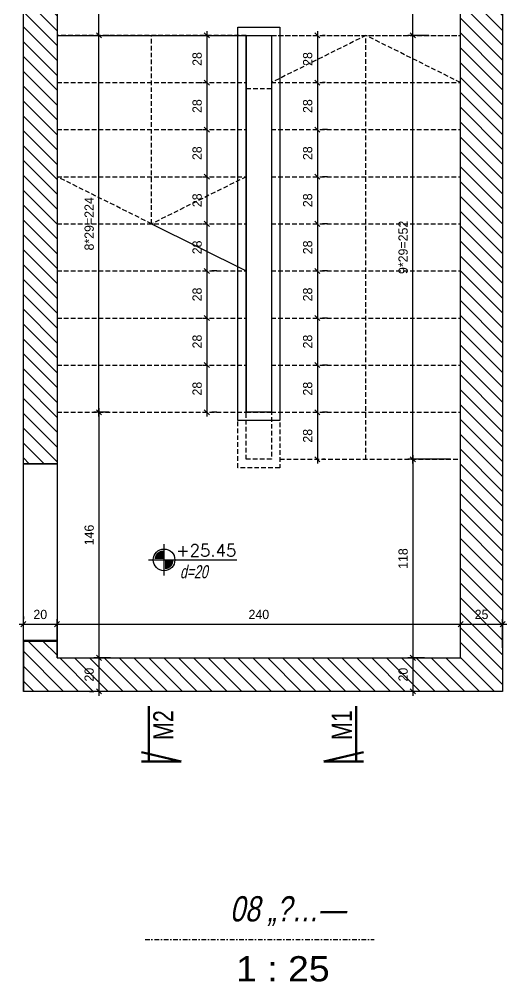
# Model space of a CAD drawing. Header units: inches. Extents: x -5298 to 11252, y 8210 to 22495.
# Drawn here: x 9822 to 10113, y 11481 to 12053 of the extents above; entities that cross this region are included whole.
import ezdxf
from ezdxf.enums import TextEntityAlignment as Align

# ---------------------------------------------------------------- set-up
doc = ezdxf.new("R2010")
doc.units = ezdxf.units.IN
doc.header["$LTSCALE"] = 11
doc.header["$MEASUREMENT"] = 0
for name, pattern in [('DASHDOT2', [0.5, 0.25, -0.125, 0, -0.125]), ('DASHED2', [0.375, 0.25, -0.125]), ('HIDDEN', [0.375, 0.25, -0.125])]:
    doc.linetypes.add(name, pattern=pattern)
doc.layers.get('Defpoints').update_dxf_attribs({"color": 40})
for name, color, linetype in [('BEAM', 3, 'Continuous'), ('D7', 2, 'Continuous'), ('dim-50-v', 2, 'Continuous'), ('ENG_beton nifsak', 4, 'Continuous'), ('ENG_beton ole', 3, 'DASHED2'), ('ENG_level', 1, 'DASHDOT2'), ('HATCH', 8, 'Continuous'), ('MABAT', 4, 'Continuous'), ('V', 1, 'Continuous')]:
    doc.layers.add(name, color=color, linetype=linetype)
doc.layers.add('W', color=1, linetype='Continuous', lineweight=50)
doc.styles.add('AA', font='hebtxt', dxfattribs={"width": 0.8, "oblique": 8})
doc.styles.add('AD', font='oron')
doc.styles.add('HEBREW', font='hebtxt-weld.shx', dxfattribs={"width": 0.8, "oblique": 12})
doc.styles.add('HEBTXT', font='hebtxt-weld.shx')
doc.styles.add('ROMANS', font='romans')
doc.dimstyles.new('25', dxfattribs={"dimtxt": 5.5, "dimasz": 3, "dimexe": 3, "dimexo": 6, "dimgap": 3, "dimtad": 1, "dimdec": 0, "dimrnd": 0.5, "dimdsep": 46, "dimtxsty": 'HEBTXT', "dimblk1": 'OBLIQUE', "dimblk2": 'OBLIQUE', "dimsah": 1, "dimcen": 1, "dimdle": 2.5, "dimclre": 9, "dimclrt": 3, "dimadec": 0, "dimazin": 0, "dimtfac": 1, "dimtdec": 0, "dimtix": 1, "dimtmove": 2, "dimatfit": 3, "dimldrblk": 'OBLIQUE', "dimfxl": 1, "dimtolj": 1, "dimarcsym": 0})

# ---------------------------------------------------------------- blocks, each defined once
blk = doc.blocks.new('_OBLIQUE')
at = {"color": 0, "linetype": 'ByBlock'}
blk.add_line((-0.5, -0.5), (0.5, 0.5), dxfattribs=at)
blk = doc.blocks.new('*D279')
at = {"layer": 'Defpoints', "color": 0, "linetype": 'Continuous', "transparency": 16777216}
for p in [(10110.04, 11693.52), (10085.04, 11673.52), (10110.04, 11673.52)]:
    blk.add_point(p, dxfattribs=at)
at = {"layer": 'dim-50-v', "color": 9, "linetype": 'Continuous', "lineweight": -2, "transparency": 16777216}
for p, q in [((10085.04, 11679.52), (10085.04, 11696.52)), ((10110.04, 11679.52), (10110.04, 11696.52))]:
    blk.add_line(p, q, dxfattribs=at)
at = {"layer": 'dim-50-v', "color": 0, "linetype": 'Continuous', "lineweight": -2, "transparency": 16777216}
blk.add_line((10082.54, 11693.52), (10112.54, 11693.52), dxfattribs=at)
at = {"layer": 'dim-50-v', "color": 0, "linetype": 'Continuous', "lineweight": -2, "transparency": 16777216, "xscale": 3, "yscale": 3, "zscale": 3, "rotation": 180}
blk.add_blockref('_OBLIQUE', (10085.04, 11693.52), dxfattribs=at)
at = {"layer": 'dim-50-v', "color": 0, "linetype": 'Continuous', "lineweight": -2, "transparency": 16777216, "xscale": 3, "yscale": 3, "zscale": 3}
blk.add_blockref('_OBLIQUE', (10110.04, 11693.52), dxfattribs=at)
at = {"layer": 'dim-50-v', "color": 3, "linetype": 'Continuous', "transparency": 16777216, "insert": (10097.54, 11699.27), "char_height": 5.5, "attachment_point": 5, "style": 'HEBTXT'}
blk.add_mtext('\\A1;25', dxfattribs=at)
blk = doc.blocks.new('*D280')
at = {"layer": 'Defpoints', "color": 0, "linetype": 'Continuous', "transparency": 16777216}
for p in [(10085.04, 11693.52), (9845.04, 11673.52, 0), (10085.04, 11673.52, 0)]:
    blk.add_point(p, dxfattribs=at)
at = {"layer": 'dim-50-v', "color": 9, "linetype": 'Continuous', "lineweight": -2, "transparency": 16777216}
for p, q in [((9845.04, 11679.52), (9845.04, 11696.52)), ((10085.04, 11679.52), (10085.04, 11696.52))]:
    blk.add_line(p, q, dxfattribs=at)
at = {"layer": 'dim-50-v', "color": 0, "linetype": 'Continuous', "lineweight": -2, "transparency": 16777216}
blk.add_line((9842.54, 11693.52), (10087.54, 11693.52), dxfattribs=at)
at = {"layer": 'dim-50-v', "color": 0, "linetype": 'Continuous', "lineweight": -2, "transparency": 16777216, "xscale": 3, "yscale": 3, "zscale": 3, "rotation": 180}
blk.add_blockref('_OBLIQUE', (9845.04, 11693.52), dxfattribs=at)
at = {"layer": 'dim-50-v', "color": 0, "linetype": 'Continuous', "lineweight": -2, "transparency": 16777216, "xscale": 3, "yscale": 3, "zscale": 3}
blk.add_blockref('_OBLIQUE', (10085.04, 11693.52), dxfattribs=at)
at = {"layer": 'dim-50-v', "color": 3, "linetype": 'Continuous', "transparency": 16777216, "insert": (9965.04, 11699.27), "char_height": 5.5, "attachment_point": 5, "style": 'HEBTXT'}
blk.add_mtext('\\A1;240', dxfattribs=at)
blk = doc.blocks.new('*D281')
at = {"layer": 'Defpoints', "color": 0, "linetype": 'Continuous', "transparency": 16777216}
for p in [(9824.99, 11692.09, 0), (9845.04, 11693.52), (9845.04, 11689.97, 0)]:
    blk.add_point(p, dxfattribs=at)
at = {"layer": 'dim-50-v', "color": 9, "linetype": 'Continuous', "lineweight": -2, "transparency": 16777216}
for p, q in [((9824.99, 11698.09), (9824.99, 11696.52)), ((9845.04, 11695.97), (9845.04, 11696.52))]:
    blk.add_line(p, q, dxfattribs=at)
at = {"layer": 'dim-50-v', "color": 0, "linetype": 'Continuous', "lineweight": -2, "transparency": 16777216}
blk.add_line((9822.49, 11693.52), (9847.54, 11693.52), dxfattribs=at)
at = {"layer": 'dim-50-v', "color": 0, "linetype": 'Continuous', "lineweight": -2, "transparency": 16777216, "xscale": 3, "yscale": 3, "zscale": 3, "rotation": 180}
blk.add_blockref('_OBLIQUE', (9824.99, 11693.52), dxfattribs=at)
at = {"layer": 'dim-50-v', "color": 0, "linetype": 'Continuous', "lineweight": -2, "transparency": 16777216, "xscale": 3, "yscale": 3, "zscale": 3}
blk.add_blockref('_OBLIQUE', (9845.04, 11693.52), dxfattribs=at)
at = {"layer": 'dim-50-v', "color": 3, "linetype": 'Continuous', "transparency": 16777216, "insert": (9835.01, 11699.27), "char_height": 5.5, "attachment_point": 5, "style": 'HEBTXT'}
blk.add_mtext('\\A1;20', dxfattribs=at)
blk = doc.blocks.new('*D282')
at = {"layer": 'Defpoints', "color": 0, "linetype": 'Continuous', "transparency": 16777216}
for p in [(10056.65, 12043.52, 0), (10056.65, 12043.52), (10056.65, 11791.52, 0)]:
    blk.add_point(p, dxfattribs=at)
at = {"layer": 'dim-50-v', "color": 0, "linetype": 'Continuous', "lineweight": -2, "transparency": 16777216}
blk.add_line((10056.65, 11789.02), (10056.65, 12046.02), dxfattribs=at)
at = {"layer": 'dim-50-v', "color": 9, "linetype": 'Continuous', "lineweight": -2, "transparency": 16777216}
for p, q in [((10062.65, 12043.52), (10059.65, 12043.52)), ((10062.65, 11791.52), (10059.65, 11791.52))]:
    blk.add_line(p, q, dxfattribs=at)
at = {"layer": 'dim-50-v', "color": 0, "linetype": 'Continuous', "lineweight": -2, "transparency": 16777216, "xscale": 3, "yscale": 3, "zscale": 3}
for p, rotation in [((10056.65, 12043.52), 90), ((10056.65, 11791.52), 270)]:
    blk.add_blockref('_OBLIQUE', p, dxfattribs=dict(at, rotation=rotation))
at = {"layer": 'dim-50-v', "color": 3, "linetype": 'Continuous', "transparency": 16777216, "insert": (10050.9, 11917.52), "char_height": 5.5, "attachment_point": 5, "rotation": 90, "style": 'HEBTXT'}
blk.add_mtext('\\A1;9*29=252', dxfattribs=at)
blk = doc.blocks.new('*D283')
at = {"layer": 'Defpoints', "color": 0, "linetype": 'Continuous', "transparency": 16777216}
for p in [(10084.99, 11791.52, 0), (10056.65, 11673.52), (10069.57, 11673.52, 0)]:
    blk.add_point(p, dxfattribs=at)
at = {"layer": 'dim-50-v', "color": 0, "linetype": 'Continuous', "lineweight": -2, "transparency": 16777216}
blk.add_line((10056.65, 11794.02), (10056.65, 11671.02), dxfattribs=at)
at = {"layer": 'dim-50-v', "color": 9, "linetype": 'Continuous', "lineweight": -2, "transparency": 16777216}
for p, q in [((10078.99, 11791.52), (10053.65, 11791.52)), ((10063.57, 11673.52), (10053.65, 11673.52))]:
    blk.add_line(p, q, dxfattribs=at)
at = {"layer": 'dim-50-v', "color": 0, "linetype": 'Continuous', "lineweight": -2, "transparency": 16777216, "xscale": 3, "yscale": 3, "zscale": 3}
for p, rotation in [((10056.65, 11791.52), 90), ((10056.65, 11673.52), 270)]:
    blk.add_blockref('_OBLIQUE', p, dxfattribs=dict(at, rotation=rotation))
at = {"layer": 'dim-50-v', "color": 3, "linetype": 'Continuous', "transparency": 16777216, "insert": (10050.9, 11732.52), "char_height": 5.5, "attachment_point": 5, "rotation": 90, "style": 'HEBTXT'}
blk.add_mtext('\\A1;118', dxfattribs=at)
blk = doc.blocks.new('*D284')
at = {"layer": 'Defpoints', "color": 0, "linetype": 'Continuous', "transparency": 16777216}
for p in [(9869.87, 12043.52, 0), (9869.87, 12043.52), (9869.87, 11819.52, 0)]:
    blk.add_point(p, dxfattribs=at)
at = {"layer": 'dim-50-v', "color": 0, "linetype": 'Continuous', "lineweight": -2, "transparency": 16777216}
blk.add_line((9869.87, 11817.02), (9869.87, 12046.02), dxfattribs=at)
at = {"layer": 'dim-50-v', "color": 9, "linetype": 'Continuous', "lineweight": -2, "transparency": 16777216}
for p, q in [((9863.87, 12043.52), (9866.87, 12043.52)), ((9875.87, 11819.52), (9872.87, 11819.52))]:
    blk.add_line(p, q, dxfattribs=at)
at = {"layer": 'dim-50-v', "color": 0, "linetype": 'Continuous', "lineweight": -2, "transparency": 16777216, "xscale": 3, "yscale": 3, "zscale": 3}
for p, rotation in [((9869.87, 12043.52), 90), ((9869.87, 11819.52), 270)]:
    blk.add_blockref('_OBLIQUE', p, dxfattribs=dict(at, rotation=rotation))
at = {"layer": 'dim-50-v', "color": 3, "linetype": 'Continuous', "transparency": 16777216, "insert": (9864.12, 11931.52), "char_height": 5.5, "attachment_point": 5, "rotation": 90, "style": 'HEBTXT'}
blk.add_mtext('\\A1;8*29=224', dxfattribs=at)
blk = doc.blocks.new('*D285')
at = {"layer": 'Defpoints', "color": 0, "linetype": 'Continuous', "transparency": 16777216}
for p in [(9880.69, 11819.52, 0), (9869.87, 11673.52), (9882.79, 11673.52, 0)]:
    blk.add_point(p, dxfattribs=at)
at = {"layer": 'dim-50-v', "color": 0, "linetype": 'Continuous', "lineweight": -2, "transparency": 16777216}
blk.add_line((9869.87, 11822.02), (9869.87, 11671.02), dxfattribs=at)
at = {"layer": 'dim-50-v', "color": 9, "linetype": 'Continuous', "lineweight": -2, "transparency": 16777216}
for p, q in [((9874.69, 11819.52), (9866.87, 11819.52)), ((9876.79, 11673.52), (9866.87, 11673.52))]:
    blk.add_line(p, q, dxfattribs=at)
at = {"layer": 'dim-50-v', "color": 0, "linetype": 'Continuous', "lineweight": -2, "transparency": 16777216, "xscale": 3, "yscale": 3, "zscale": 3}
for p, rotation in [((9869.87, 11819.52), 90), ((9869.87, 11673.52), 270)]:
    blk.add_blockref('_OBLIQUE', p, dxfattribs=dict(at, rotation=rotation))
at = {"layer": 'dim-50-v', "color": 3, "linetype": 'Continuous', "transparency": 16777216, "insert": (9864.12, 11746.52), "char_height": 5.5, "attachment_point": 5, "rotation": 90, "style": 'HEBTXT'}
blk.add_mtext('\\A1;146', dxfattribs=at)
blk = doc.blocks.new('*D291')
at = {"layer": 'Defpoints', "color": 0, "linetype": 'Continuous', "transparency": 16777216}
for p in [(10056.65, 12163.52), (10070.57, 12163.52), (10072.16, 12043.52)]:
    blk.add_point(p, dxfattribs=at)
at = {"layer": 'dim-50-v', "color": 0, "linetype": 'Continuous', "lineweight": -2, "transparency": 16777216}
blk.add_line((10056.65, 12041.02), (10056.65, 12166.02), dxfattribs=at)
at = {"layer": 'dim-50-v', "color": 9, "linetype": 'Continuous', "lineweight": -2, "transparency": 16777216}
for p, q in [((10064.57, 12163.52), (10053.65, 12163.52)), ((10066.16, 12043.52), (10053.65, 12043.52))]:
    blk.add_line(p, q, dxfattribs=at)
at = {"layer": 'dim-50-v', "color": 0, "linetype": 'Continuous', "lineweight": -2, "transparency": 16777216, "xscale": 3, "yscale": 3, "zscale": 3}
for p, rotation in [((10056.65, 12163.52), 90), ((10056.65, 12043.52), 270)]:
    blk.add_blockref('_OBLIQUE', p, dxfattribs=dict(at, rotation=rotation))
at = {"layer": 'dim-50-v', "color": 3, "linetype": 'Continuous', "transparency": 16777216, "insert": (10050.9, 12103.52), "char_height": 5.5, "attachment_point": 5, "rotation": 90, "style": 'HEBTXT'}
blk.add_mtext('\\A1;120', dxfattribs=at)
blk = doc.blocks.new('*D292')
at = {"layer": 'Defpoints', "color": 0, "linetype": 'Continuous', "transparency": 16777216}
for p in [(9869.87, 12163.52), (9873.73, 12163.52, 0), (9869.87, 12043.52)]:
    blk.add_point(p, dxfattribs=at)
at = {"layer": 'dim-50-v', "color": 0, "linetype": 'Continuous', "lineweight": -2, "transparency": 16777216}
blk.add_line((9869.87, 12041.02), (9869.87, 12166.02), dxfattribs=at)
at = {"layer": 'dim-50-v', "color": 9, "linetype": 'Continuous', "lineweight": -2, "transparency": 16777216}
for p, q in [((9867.73, 12163.52), (9866.87, 12163.52)), ((9875.87, 12043.52), (9872.87, 12043.52))]:
    blk.add_line(p, q, dxfattribs=at)
at = {"layer": 'dim-50-v', "color": 0, "linetype": 'Continuous', "lineweight": -2, "transparency": 16777216, "xscale": 3, "yscale": 3, "zscale": 3}
for p, rotation in [((9869.87, 12163.52), 90), ((9869.87, 12043.52), 270)]:
    blk.add_blockref('_OBLIQUE', p, dxfattribs=dict(at, rotation=rotation))
at = {"layer": 'dim-50-v', "color": 3, "linetype": 'Continuous', "transparency": 16777216, "insert": (9864.12, 12103.52), "char_height": 5.5, "attachment_point": 5, "rotation": 90, "style": 'HEBTXT'}
blk.add_mtext('\\A1;120', dxfattribs=at)
blk = doc.blocks.new('*D376')
at = {"layer": 'Defpoints', "color": 0, "linetype": 'Continuous', "transparency": 16777216}
for p in [(9882.79, 11673.52, 0), (9869.87, 11653.52), (9870.2, 11653.52)]:
    blk.add_point(p, dxfattribs=at)
at = {"layer": 'dim-50-v', "color": 9, "linetype": 'Continuous', "lineweight": -2, "transparency": 16777216}
for p, q in [((9876.79, 11673.52), (9866.87, 11673.52)), ((9864.2, 11653.52), (9866.87, 11653.52))]:
    blk.add_line(p, q, dxfattribs=at)
at = {"layer": 'dim-50-v', "color": 0, "linetype": 'Continuous', "lineweight": -2, "transparency": 16777216}
blk.add_line((9869.87, 11676.02), (9869.87, 11651.02), dxfattribs=at)
at = {"layer": 'dim-50-v', "color": 0, "linetype": 'Continuous', "lineweight": -2, "transparency": 16777216, "xscale": 3, "yscale": 3, "zscale": 3}
for p, rotation in [((9869.87, 11673.52), 90), ((9869.87, 11653.52), 270)]:
    blk.add_blockref('_OBLIQUE', p, dxfattribs=dict(at, rotation=rotation))
at = {"layer": 'dim-50-v', "color": 3, "linetype": 'Continuous', "transparency": 16777216, "insert": (9864.12, 11663.52), "char_height": 5.5, "attachment_point": 5, "rotation": 90, "style": 'HEBTXT'}
blk.add_mtext('\\A1;20', dxfattribs=at)
blk = doc.blocks.new('*D248')
at = {"layer": 'Defpoints', "color": 0, "linetype": 'Continuous', "transparency": 16777216}
for p in [(10069.57, 11673.52, 0), (10055.97, 11653.52, 0), (10056.65, 11653.52)]:
    blk.add_point(p, dxfattribs=at)
at = {"layer": 'dim-50-v', "color": 9, "linetype": 'Continuous', "lineweight": -2, "transparency": 16777216}
for p, q in [((10063.57, 11673.52), (10053.65, 11673.52)), ((10061.97, 11653.52), (10059.65, 11653.52))]:
    blk.add_line(p, q, dxfattribs=at)
at = {"layer": 'dim-50-v', "color": 0, "linetype": 'Continuous', "lineweight": -2, "transparency": 16777216}
blk.add_line((10056.65, 11676.02), (10056.65, 11651.02), dxfattribs=at)
at = {"layer": 'dim-50-v', "color": 0, "linetype": 'Continuous', "lineweight": -2, "transparency": 16777216, "xscale": 3, "yscale": 3, "zscale": 3}
for p, rotation in [((10056.65, 11673.52), 90), ((10056.65, 11653.52), 270)]:
    blk.add_blockref('_OBLIQUE', p, dxfattribs=dict(at, rotation=rotation))
at = {"layer": 'dim-50-v', "color": 3, "linetype": 'Continuous', "transparency": 16777216, "insert": (10050.9, 11663.52), "char_height": 5.5, "attachment_point": 5, "rotation": 90, "style": 'HEBTXT'}
blk.add_mtext('\\A1;20', dxfattribs=at)
blk = doc.blocks.new('*D417')
at = {"layer": 'Defpoints', "color": 0, "linetype": 'Continuous', "transparency": 16777216}
for p in [(9998.43, 12043.52, 0), (9998.43, 12015.52, 0), (9999.85, 12015.52)]:
    blk.add_point(p, dxfattribs=at)
at = {"layer": 'dim-50-v', "color": 0, "linetype": 'Continuous', "lineweight": -2, "transparency": 16777216}
blk.add_line((9999.85, 12046.02), (9999.85, 12013.02), dxfattribs=at)
at = {"layer": 'dim-50-v', "color": 9, "linetype": 'Continuous', "lineweight": -2, "transparency": 16777216}
for p, q in [((10004.43, 12043.52), (10002.85, 12043.52)), ((10004.43, 12015.52), (10002.85, 12015.52))]:
    blk.add_line(p, q, dxfattribs=at)
at = {"layer": 'dim-50-v', "color": 0, "linetype": 'Continuous', "lineweight": -2, "transparency": 16777216, "xscale": 3, "yscale": 3, "zscale": 3}
for p, rotation in [((9999.85, 12043.52), 90), ((9999.85, 12015.52), 270)]:
    blk.add_blockref('_OBLIQUE', p, dxfattribs=dict(at, rotation=rotation))
at = {"layer": 'dim-50-v', "color": 3, "linetype": 'Continuous', "transparency": 16777216, "insert": (9994.1, 12029.52), "char_height": 5.5, "attachment_point": 5, "rotation": 90, "style": 'HEBTXT'}
blk.add_mtext('\\A1;28', dxfattribs=at)
blk = doc.blocks.new('*D418')
at = {"layer": 'Defpoints', "color": 0, "linetype": 'Continuous', "transparency": 16777216}
for p in [(9998.43, 12015.52, 0), (9999.85, 11987.52, 0), (9999.85, 11987.52)]:
    blk.add_point(p, dxfattribs=at)
at = {"layer": 'dim-50-v', "color": 0, "linetype": 'Continuous', "lineweight": -2, "transparency": 16777216}
blk.add_line((9999.85, 12018.02), (9999.85, 11985.02), dxfattribs=at)
at = {"layer": 'dim-50-v', "color": 9, "linetype": 'Continuous', "lineweight": -2, "transparency": 16777216}
for p, q in [((10004.43, 12015.52), (10002.85, 12015.52)), ((10005.85, 11987.52), (10002.85, 11987.52))]:
    blk.add_line(p, q, dxfattribs=at)
at = {"layer": 'dim-50-v', "color": 0, "linetype": 'Continuous', "lineweight": -2, "transparency": 16777216, "xscale": 3, "yscale": 3, "zscale": 3}
for p, rotation in [((9999.85, 12015.52), 90), ((9999.85, 11987.52), 270)]:
    blk.add_blockref('_OBLIQUE', p, dxfattribs=dict(at, rotation=rotation))
at = {"layer": 'dim-50-v', "color": 3, "linetype": 'Continuous', "transparency": 16777216, "insert": (9994.1, 12001.52), "char_height": 5.5, "attachment_point": 5, "rotation": 90, "style": 'HEBTXT'}
blk.add_mtext('\\A1;28', dxfattribs=at)
blk = doc.blocks.new('*D419')
at = {"layer": 'Defpoints', "color": 0, "linetype": 'Continuous', "transparency": 16777216}
for p in [(9999.85, 11987.52, 0), (9999.85, 11959.52, 0), (9999.85, 11959.52)]:
    blk.add_point(p, dxfattribs=at)
at = {"layer": 'dim-50-v', "color": 0, "linetype": 'Continuous', "lineweight": -2, "transparency": 16777216}
blk.add_line((9999.85, 11990.02), (9999.85, 11957.02), dxfattribs=at)
at = {"layer": 'dim-50-v', "color": 9, "linetype": 'Continuous', "lineweight": -2, "transparency": 16777216}
for p, q in [((10005.85, 11987.52), (10002.85, 11987.52)), ((10005.85, 11959.52), (10002.85, 11959.52))]:
    blk.add_line(p, q, dxfattribs=at)
at = {"layer": 'dim-50-v', "color": 0, "linetype": 'Continuous', "lineweight": -2, "transparency": 16777216, "xscale": 3, "yscale": 3, "zscale": 3}
for p, rotation in [((9999.85, 11987.52), 90), ((9999.85, 11959.52), 270)]:
    blk.add_blockref('_OBLIQUE', p, dxfattribs=dict(at, rotation=rotation))
at = {"layer": 'dim-50-v', "color": 3, "linetype": 'Continuous', "transparency": 16777216, "insert": (9994.1, 11973.52), "char_height": 5.5, "attachment_point": 5, "rotation": 90, "style": 'HEBTXT'}
blk.add_mtext('\\A1;28', dxfattribs=at)
blk = doc.blocks.new('*D317')
at = {"layer": 'Defpoints', "color": 0, "linetype": 'Continuous', "transparency": 16777216}
for p in [(9999.85, 11959.52, 0), (9999.85, 11931.52, 0), (9999.85, 11931.52)]:
    blk.add_point(p, dxfattribs=at)
at = {"layer": 'dim-50-v', "color": 0, "linetype": 'Continuous', "lineweight": -2, "transparency": 16777216}
blk.add_line((9999.85, 11962.02), (9999.85, 11929.02), dxfattribs=at)
at = {"layer": 'dim-50-v', "color": 9, "linetype": 'Continuous', "lineweight": -2, "transparency": 16777216}
for p, q in [((10005.85, 11959.52), (10002.85, 11959.52)), ((10005.85, 11931.52), (10002.85, 11931.52))]:
    blk.add_line(p, q, dxfattribs=at)
at = {"layer": 'dim-50-v', "color": 0, "linetype": 'Continuous', "lineweight": -2, "transparency": 16777216, "xscale": 3, "yscale": 3, "zscale": 3}
for p, rotation in [((9999.85, 11959.52), 90), ((9999.85, 11931.52), 270)]:
    blk.add_blockref('_OBLIQUE', p, dxfattribs=dict(at, rotation=rotation))
at = {"layer": 'dim-50-v', "color": 3, "linetype": 'Continuous', "transparency": 16777216, "insert": (9994.1, 11945.52), "char_height": 5.5, "attachment_point": 5, "rotation": 90, "style": 'HEBTXT'}
blk.add_mtext('\\A1;28', dxfattribs=at)
blk = doc.blocks.new('*D318')
at = {"layer": 'Defpoints', "color": 0, "linetype": 'Continuous', "transparency": 16777216}
for p in [(9999.85, 11931.52, 0), (9999.85, 11903.52, 0), (9999.85, 11903.52)]:
    blk.add_point(p, dxfattribs=at)
at = {"layer": 'dim-50-v', "color": 0, "linetype": 'Continuous', "lineweight": -2, "transparency": 16777216}
blk.add_line((9999.85, 11934.02), (9999.85, 11901.02), dxfattribs=at)
at = {"layer": 'dim-50-v', "color": 9, "linetype": 'Continuous', "lineweight": -2, "transparency": 16777216}
for p, q in [((10005.85, 11931.52), (10002.85, 11931.52)), ((10005.85, 11903.52), (10002.85, 11903.52))]:
    blk.add_line(p, q, dxfattribs=at)
at = {"layer": 'dim-50-v', "color": 0, "linetype": 'Continuous', "lineweight": -2, "transparency": 16777216, "xscale": 3, "yscale": 3, "zscale": 3}
for p, rotation in [((9999.85, 11931.52), 90), ((9999.85, 11903.52), 270)]:
    blk.add_blockref('_OBLIQUE', p, dxfattribs=dict(at, rotation=rotation))
at = {"layer": 'dim-50-v', "color": 3, "linetype": 'Continuous', "transparency": 16777216, "insert": (9994.1, 11917.52), "char_height": 5.5, "attachment_point": 5, "rotation": 90, "style": 'HEBTXT'}
blk.add_mtext('\\A1;28', dxfattribs=at)
blk = doc.blocks.new('*D319')
at = {"layer": 'Defpoints', "color": 0, "linetype": 'Continuous', "transparency": 16777216}
for p in [(9999.85, 11903.52, 0), (9999.85, 11875.52, 0), (9999.85, 11875.52)]:
    blk.add_point(p, dxfattribs=at)
at = {"layer": 'dim-50-v', "color": 0, "linetype": 'Continuous', "lineweight": -2, "transparency": 16777216}
blk.add_line((9999.85, 11906.02), (9999.85, 11873.02), dxfattribs=at)
at = {"layer": 'dim-50-v', "color": 9, "linetype": 'Continuous', "lineweight": -2, "transparency": 16777216}
for p, q in [((10005.85, 11903.52), (10002.85, 11903.52)), ((10005.85, 11875.52), (10002.85, 11875.52))]:
    blk.add_line(p, q, dxfattribs=at)
at = {"layer": 'dim-50-v', "color": 0, "linetype": 'Continuous', "lineweight": -2, "transparency": 16777216, "xscale": 3, "yscale": 3, "zscale": 3}
for p, rotation in [((9999.85, 11903.52), 90), ((9999.85, 11875.52), 270)]:
    blk.add_blockref('_OBLIQUE', p, dxfattribs=dict(at, rotation=rotation))
at = {"layer": 'dim-50-v', "color": 3, "linetype": 'Continuous', "transparency": 16777216, "insert": (9994.1, 11889.52), "char_height": 5.5, "attachment_point": 5, "rotation": 90, "style": 'HEBTXT'}
blk.add_mtext('\\A1;28', dxfattribs=at)
blk = doc.blocks.new('*D320')
at = {"layer": 'Defpoints', "color": 0, "linetype": 'Continuous', "transparency": 16777216}
for p in [(9999.85, 11875.52, 0), (9999.85, 11847.52, 0), (9999.85, 11847.52)]:
    blk.add_point(p, dxfattribs=at)
at = {"layer": 'dim-50-v', "color": 0, "linetype": 'Continuous', "lineweight": -2, "transparency": 16777216}
blk.add_line((9999.85, 11878.02), (9999.85, 11845.02), dxfattribs=at)
at = {"layer": 'dim-50-v', "color": 9, "linetype": 'Continuous', "lineweight": -2, "transparency": 16777216}
for p, q in [((10005.85, 11875.52), (10002.85, 11875.52)), ((10005.85, 11847.52), (10002.85, 11847.52))]:
    blk.add_line(p, q, dxfattribs=at)
at = {"layer": 'dim-50-v', "color": 0, "linetype": 'Continuous', "lineweight": -2, "transparency": 16777216, "xscale": 3, "yscale": 3, "zscale": 3}
for p, rotation in [((9999.85, 11875.52), 90), ((9999.85, 11847.52), 270)]:
    blk.add_blockref('_OBLIQUE', p, dxfattribs=dict(at, rotation=rotation))
at = {"layer": 'dim-50-v', "color": 3, "linetype": 'Continuous', "transparency": 16777216, "insert": (9994.1, 11861.52), "char_height": 5.5, "attachment_point": 5, "rotation": 90, "style": 'HEBTXT'}
blk.add_mtext('\\A1;28', dxfattribs=at)
blk = doc.blocks.new('*D321')
at = {"layer": 'Defpoints', "color": 0, "linetype": 'Continuous', "transparency": 16777216}
for p in [(9999.85, 11847.52, 0), (9999.85, 11819.52, 0), (9999.85, 11819.52)]:
    blk.add_point(p, dxfattribs=at)
at = {"layer": 'dim-50-v', "color": 0, "linetype": 'Continuous', "lineweight": -2, "transparency": 16777216}
blk.add_line((9999.85, 11850.02), (9999.85, 11817.02), dxfattribs=at)
at = {"layer": 'dim-50-v', "color": 9, "linetype": 'Continuous', "lineweight": -2, "transparency": 16777216}
for p, q in [((10005.85, 11847.52), (10002.85, 11847.52)), ((10005.85, 11819.52), (10002.85, 11819.52))]:
    blk.add_line(p, q, dxfattribs=at)
at = {"layer": 'dim-50-v', "color": 0, "linetype": 'Continuous', "lineweight": -2, "transparency": 16777216, "xscale": 3, "yscale": 3, "zscale": 3}
for p, rotation in [((9999.85, 11847.52), 90), ((9999.85, 11819.52), 270)]:
    blk.add_blockref('_OBLIQUE', p, dxfattribs=dict(at, rotation=rotation))
at = {"layer": 'dim-50-v', "color": 3, "linetype": 'Continuous', "transparency": 16777216, "insert": (9994.1, 11833.52), "char_height": 5.5, "attachment_point": 5, "rotation": 90, "style": 'HEBTXT'}
blk.add_mtext('\\A1;28', dxfattribs=at)
blk = doc.blocks.new('*D420')
at = {"layer": 'Defpoints', "color": 0, "linetype": 'Continuous', "transparency": 16777216}
for p in [(9999.85, 11819.52, 0), (9998.21, 11791.52, 0), (9999.85, 11791.52)]:
    blk.add_point(p, dxfattribs=at)
at = {"layer": 'dim-50-v', "color": 0, "linetype": 'Continuous', "lineweight": -2, "transparency": 16777216}
blk.add_line((9999.85, 11822.02), (9999.85, 11789.02), dxfattribs=at)
at = {"layer": 'dim-50-v', "color": 9, "linetype": 'Continuous', "lineweight": -2, "transparency": 16777216}
for p, q in [((10005.85, 11819.52), (10002.85, 11819.52)), ((10004.21, 11791.52), (10002.85, 11791.52))]:
    blk.add_line(p, q, dxfattribs=at)
at = {"layer": 'dim-50-v', "color": 0, "linetype": 'Continuous', "lineweight": -2, "transparency": 16777216, "xscale": 3, "yscale": 3, "zscale": 3}
for p, rotation in [((9999.85, 11819.52), 90), ((9999.85, 11791.52), 270)]:
    blk.add_blockref('_OBLIQUE', p, dxfattribs=dict(at, rotation=rotation))
at = {"layer": 'dim-50-v', "color": 3, "linetype": 'Continuous', "transparency": 16777216, "insert": (9994.1, 11805.52), "char_height": 5.5, "attachment_point": 5, "rotation": 90, "style": 'HEBTXT'}
blk.add_mtext('\\A1;28', dxfattribs=at)
blk = doc.blocks.new('*D421')
at = {"layer": 'Defpoints', "color": 0, "linetype": 'Continuous', "transparency": 16777216}
for p in [(9935.26, 12043.52, 0), (9934.09, 12015.52), (9935.26, 12015.52, 0)]:
    blk.add_point(p, dxfattribs=at)
at = {"layer": 'dim-50-v', "color": 0, "linetype": 'Continuous', "lineweight": -2, "transparency": 16777216}
blk.add_line((9934.09, 12046.02), (9934.09, 12013.02), dxfattribs=at)
at = {"layer": 'dim-50-v', "color": 9, "linetype": 'Continuous', "lineweight": -2, "transparency": 16777216}
for p, q in [((9929.26, 12043.52), (9931.09, 12043.52)), ((9929.26, 12015.52), (9931.09, 12015.52))]:
    blk.add_line(p, q, dxfattribs=at)
at = {"layer": 'dim-50-v', "color": 0, "linetype": 'Continuous', "lineweight": -2, "transparency": 16777216, "xscale": 3, "yscale": 3, "zscale": 3}
for p, rotation in [((9934.09, 12043.52), 90), ((9934.09, 12015.52), 270)]:
    blk.add_blockref('_OBLIQUE', p, dxfattribs=dict(at, rotation=rotation))
at = {"layer": 'dim-50-v', "color": 3, "linetype": 'Continuous', "transparency": 16777216, "insert": (9928.34, 12029.52), "char_height": 5.5, "attachment_point": 5, "rotation": 90, "style": 'HEBTXT'}
blk.add_mtext('\\A1;28', dxfattribs=at)
blk = doc.blocks.new('*D422')
at = {"layer": 'Defpoints', "color": 0, "linetype": 'Continuous', "transparency": 16777216}
for p in [(9935.26, 12015.52, 0), (9934.09, 11987.52), (9935.49, 11987.52, 0)]:
    blk.add_point(p, dxfattribs=at)
at = {"layer": 'dim-50-v', "color": 0, "linetype": 'Continuous', "lineweight": -2, "transparency": 16777216}
blk.add_line((9934.09, 12018.02), (9934.09, 11985.02), dxfattribs=at)
at = {"layer": 'dim-50-v', "color": 9, "linetype": 'Continuous', "lineweight": -2, "transparency": 16777216}
for p, q in [((9929.26, 12015.52), (9931.09, 12015.52)), ((9929.49, 11987.52), (9931.09, 11987.52))]:
    blk.add_line(p, q, dxfattribs=at)
at = {"layer": 'dim-50-v', "color": 0, "linetype": 'Continuous', "lineweight": -2, "transparency": 16777216, "xscale": 3, "yscale": 3, "zscale": 3}
for p, rotation in [((9934.09, 12015.52), 90), ((9934.09, 11987.52), 270)]:
    blk.add_blockref('_OBLIQUE', p, dxfattribs=dict(at, rotation=rotation))
at = {"layer": 'dim-50-v', "color": 3, "linetype": 'Continuous', "transparency": 16777216, "insert": (9928.34, 12001.52), "char_height": 5.5, "attachment_point": 5, "rotation": 90, "style": 'HEBTXT'}
blk.add_mtext('\\A1;28', dxfattribs=at)
blk = doc.blocks.new('*D423')
at = {"layer": 'Defpoints', "color": 0, "linetype": 'Continuous', "transparency": 16777216}
for p in [(9935.49, 11987.52, 0), (9934.09, 11959.52, 0), (9934.09, 11959.52)]:
    blk.add_point(p, dxfattribs=at)
at = {"layer": 'dim-50-v', "color": 9, "linetype": 'Continuous', "lineweight": -2, "transparency": 16777216}
for p, q in [((9929.49, 11987.52), (9931.09, 11987.52)), ((9928.09, 11959.52), (9931.09, 11959.52))]:
    blk.add_line(p, q, dxfattribs=at)
at = {"layer": 'dim-50-v', "color": 0, "linetype": 'Continuous', "lineweight": -2, "transparency": 16777216}
blk.add_line((9934.09, 11990.02), (9934.09, 11957.02), dxfattribs=at)
at = {"layer": 'dim-50-v', "color": 0, "linetype": 'Continuous', "lineweight": -2, "transparency": 16777216, "xscale": 3, "yscale": 3, "zscale": 3}
for p, rotation in [((9934.09, 11987.52), 90), ((9934.09, 11959.52), 270)]:
    blk.add_blockref('_OBLIQUE', p, dxfattribs=dict(at, rotation=rotation))
at = {"layer": 'dim-50-v', "color": 3, "linetype": 'Continuous', "transparency": 16777216, "insert": (9928.34, 11973.52), "char_height": 5.5, "attachment_point": 5, "rotation": 90, "style": 'HEBTXT'}
blk.add_mtext('\\A1;28', dxfattribs=at)
blk = doc.blocks.new('*D350')
at = {"layer": 'Defpoints', "color": 0, "linetype": 'Continuous', "transparency": 16777216}
for p in [(9934.09, 11959.52, 0), (9934.09, 11931.52, 0), (9934.09, 11931.52)]:
    blk.add_point(p, dxfattribs=at)
at = {"layer": 'dim-50-v', "color": 9, "linetype": 'Continuous', "lineweight": -2, "transparency": 16777216}
for p, q in [((9928.09, 11959.52), (9931.09, 11959.52)), ((9928.09, 11931.52), (9931.09, 11931.52))]:
    blk.add_line(p, q, dxfattribs=at)
at = {"layer": 'dim-50-v', "color": 0, "linetype": 'Continuous', "lineweight": -2, "transparency": 16777216}
blk.add_line((9934.09, 11962.02), (9934.09, 11929.02), dxfattribs=at)
at = {"layer": 'dim-50-v', "color": 0, "linetype": 'Continuous', "lineweight": -2, "transparency": 16777216, "xscale": 3, "yscale": 3, "zscale": 3}
for p, rotation in [((9934.09, 11959.52), 90), ((9934.09, 11931.52), 270)]:
    blk.add_blockref('_OBLIQUE', p, dxfattribs=dict(at, rotation=rotation))
at = {"layer": 'dim-50-v', "color": 3, "linetype": 'Continuous', "transparency": 16777216, "insert": (9928.34, 11945.52), "char_height": 5.5, "attachment_point": 5, "rotation": 90, "style": 'HEBTXT'}
blk.add_mtext('\\A1;28', dxfattribs=at)
blk = doc.blocks.new('*D351')
at = {"layer": 'Defpoints', "color": 0, "linetype": 'Continuous', "transparency": 16777216}
for p in [(9934.09, 11931.52, 0), (9934.09, 11903.52, 0), (9934.09, 11903.52)]:
    blk.add_point(p, dxfattribs=at)
at = {"layer": 'dim-50-v', "color": 9, "linetype": 'Continuous', "lineweight": -2, "transparency": 16777216}
for p, q in [((9928.09, 11931.52), (9931.09, 11931.52)), ((9940.09, 11903.52), (9937.09, 11903.52))]:
    blk.add_line(p, q, dxfattribs=at)
at = {"layer": 'dim-50-v', "color": 0, "linetype": 'Continuous', "lineweight": -2, "transparency": 16777216}
blk.add_line((9934.09, 11934.02), (9934.09, 11901.02), dxfattribs=at)
at = {"layer": 'dim-50-v', "color": 0, "linetype": 'Continuous', "lineweight": -2, "transparency": 16777216, "xscale": 3, "yscale": 3, "zscale": 3}
for p, rotation in [((9934.09, 11931.52), 90), ((9934.09, 11903.52), 270)]:
    blk.add_blockref('_OBLIQUE', p, dxfattribs=dict(at, rotation=rotation))
at = {"layer": 'dim-50-v', "color": 3, "linetype": 'Continuous', "transparency": 16777216, "insert": (9928.34, 11917.52), "char_height": 5.5, "attachment_point": 5, "rotation": 90, "style": 'HEBTXT'}
blk.add_mtext('\\A1;28', dxfattribs=at)
blk = doc.blocks.new('*D352')
at = {"layer": 'Defpoints', "color": 0, "linetype": 'Continuous', "transparency": 16777216}
for p in [(9934.09, 11903.52, 0), (9934.09, 11875.52, 0), (9934.09, 11875.52)]:
    blk.add_point(p, dxfattribs=at)
at = {"layer": 'dim-50-v', "color": 0, "linetype": 'Continuous', "lineweight": -2, "transparency": 16777216}
blk.add_line((9934.09, 11906.02), (9934.09, 11873.02), dxfattribs=at)
at = {"layer": 'dim-50-v', "color": 9, "linetype": 'Continuous', "lineweight": -2, "transparency": 16777216}
for p, q in [((9940.09, 11903.52), (9937.09, 11903.52)), ((9928.09, 11875.52), (9931.09, 11875.52))]:
    blk.add_line(p, q, dxfattribs=at)
at = {"layer": 'dim-50-v', "color": 0, "linetype": 'Continuous', "lineweight": -2, "transparency": 16777216, "xscale": 3, "yscale": 3, "zscale": 3}
for p, rotation in [((9934.09, 11903.52), 90), ((9934.09, 11875.52), 270)]:
    blk.add_blockref('_OBLIQUE', p, dxfattribs=dict(at, rotation=rotation))
at = {"layer": 'dim-50-v', "color": 3, "linetype": 'Continuous', "transparency": 16777216, "insert": (9928.34, 11889.52), "char_height": 5.5, "attachment_point": 5, "rotation": 90, "style": 'HEBTXT'}
blk.add_mtext('\\A1;28', dxfattribs=at)
blk = doc.blocks.new('*D353')
at = {"layer": 'Defpoints', "color": 0, "linetype": 'Continuous', "transparency": 16777216}
for p in [(9934.09, 11875.52, 0), (9934.09, 11847.52, 0), (9934.09, 11847.52)]:
    blk.add_point(p, dxfattribs=at)
at = {"layer": 'dim-50-v', "color": 9, "linetype": 'Continuous', "lineweight": -2, "transparency": 16777216}
for p, q in [((9928.09, 11875.52), (9931.09, 11875.52)), ((9928.09, 11847.52), (9931.09, 11847.52))]:
    blk.add_line(p, q, dxfattribs=at)
at = {"layer": 'dim-50-v', "color": 0, "linetype": 'Continuous', "lineweight": -2, "transparency": 16777216}
blk.add_line((9934.09, 11878.02), (9934.09, 11845.02), dxfattribs=at)
at = {"layer": 'dim-50-v', "color": 0, "linetype": 'Continuous', "lineweight": -2, "transparency": 16777216, "xscale": 3, "yscale": 3, "zscale": 3}
for p, rotation in [((9934.09, 11875.52), 90), ((9934.09, 11847.52), 270)]:
    blk.add_blockref('_OBLIQUE', p, dxfattribs=dict(at, rotation=rotation))
at = {"layer": 'dim-50-v', "color": 3, "linetype": 'Continuous', "transparency": 16777216, "insert": (9928.34, 11861.52), "char_height": 5.5, "attachment_point": 5, "rotation": 90, "style": 'HEBTXT'}
blk.add_mtext('\\A1;28', dxfattribs=at)
blk = doc.blocks.new('*D354')
at = {"layer": 'Defpoints', "color": 0, "linetype": 'Continuous', "transparency": 16777216}
for p in [(9934.09, 11847.52, 0), (9934.09, 11819.52, 0), (9934.09, 11819.52)]:
    blk.add_point(p, dxfattribs=at)
at = {"layer": 'dim-50-v', "color": 0, "linetype": 'Continuous', "lineweight": -2, "transparency": 16777216}
blk.add_line((9934.09, 11850.02), (9934.09, 11817.02), dxfattribs=at)
at = {"layer": 'dim-50-v', "color": 9, "linetype": 'Continuous', "lineweight": -2, "transparency": 16777216}
for p, q in [((9928.09, 11847.52), (9931.09, 11847.52)), ((9940.09, 11819.52), (9937.09, 11819.52))]:
    blk.add_line(p, q, dxfattribs=at)
at = {"layer": 'dim-50-v', "color": 0, "linetype": 'Continuous', "lineweight": -2, "transparency": 16777216, "xscale": 3, "yscale": 3, "zscale": 3}
for p, rotation in [((9934.09, 11847.52), 90), ((9934.09, 11819.52), 270)]:
    blk.add_blockref('_OBLIQUE', p, dxfattribs=dict(at, rotation=rotation))
at = {"layer": 'dim-50-v', "color": 3, "linetype": 'Continuous', "transparency": 16777216, "insert": (9928.34, 11833.52), "char_height": 5.5, "attachment_point": 5, "rotation": 90, "style": 'HEBTXT'}
blk.add_mtext('\\A1;28', dxfattribs=at)
blk = doc.blocks.new('awetry')
at = {"layer": 'BEAM', "color": 2, "linetype": 'Continuous', "elevation": 0}
blk.add_lwpolyline([(8665.28, 11878.44), (8685.27, 11878.44), (8685.27, 11773.14), (8665.28, 11773.14)], close=True, dxfattribs=at)
at = {"layer": 'ENG_beton nifsak', "ltscale": 5}
for p in [(8812.78, 12133.14, 0), (8812.78, 12101.64, 0)]:
    blk.add_line(p, (8812.78, 11909.14, 0), dxfattribs=at)
at = {"layer": 'ENG_beton nifsak', "ltscale": 5, "elevation": 0}
for points in [[(8685.27, 11878.44), (8665.28, 11878.44), (8665.28, 12273.14), (8950.28, 12273.14), (8950.28, 11743.14), (8665.28, 11743.14), (8665.28, 11773.14), (8685.28, 11773.14), (8685.28, 11763.14), (8925.28, 11763.14), (8925.28, 12253.14), (8685.28, 12253.14)], [(8817.78, 11904.14), (8792.78, 11904.14), (8792.78, 12138.14), (8817.78, 12138.14)], [(8812.78, 11909.14), (8797.78, 11909.14), (8797.78, 12133.14), (8812.78, 12133.14)]]:
    blk.add_lwpolyline(points, close=True, dxfattribs=at)
blk = doc.blocks.new('PL')
at = {"linetype": 'ByBlock'}
for p, q in [((0, -0.258), (0, 0.258)), ((-0.258, 0), (1.204, 0))]:
    blk.add_line(p, q, dxfattribs=at)
at = {"color": 4, "const_width": 0.14}
for points in [[(-0.014, 0.084, 0.414214), (-0.084, 0.014, 1)], [(0.014, -0.084, 0.414214), (0.084, -0.014, 1)]]:
    blk.add_lwpolyline(points, format="xyb", dxfattribs=at)
at = {"linetype": 'ByBlock'}
blk.add_circle((0, 0), 0.179, dxfattribs=at)
at = {"style": 'ROMANS'}
blk.add_attdef('LEVEL', text='', height=0.2, dxfattribs=at).set_placement((0.698, 0.157), align=Align.MIDDLE)

msp = doc.modelspace()

# ---------------------------------------------------------------- hatches: boundary and pattern name
at = {"layer": 'HATCH', "linetype": 'Continuous', "transparency": 33554687}
h = msp.add_hatch(dxfattribs=at)
h.set_pattern_fill('ANSI31', color=256, scale=50, angle=270)
h.set_pattern_definition([(315, (1515.685, 691.535), (4.4194174, 4.4194174), [])])
h.paths.add_polyline_path([(9824.99, 11653.52), (10109.99, 11653.52), (10109.99, 12183.52), (9824.99, 12183.52), (9824.99, 11788.9), (9845.04, 11788.9), (9844.99, 12163.52), (10084.99, 12163.52), (10084.99, 11673.52), (9844.99, 11673.52), (9845.04, 11683.9), (9824.99, 11683.9)])
h.paths.add_polyline_path([(9864.78, 11628.86), (9864.78, 11640.51), (9856.53, 11640.51), (9856.53, 11628.86)], flags=9)

# ---------------------------------------------------------------- linework, layer by layer
at = {"layer": 'BEAM', "color": 2, "linetype": 'Continuous', "elevation": 0}
msp.add_lwpolyline([(9824.99, 11788.9), (9845.04, 11788.9), (9845.04, 11683.9), (9824.99, 11683.9)], close=True, dxfattribs=at)
at = {"layer": 'ENG_beton ole', "linetype": 'Continuous', "ltscale": 5}
for p, q in [((9824.99, 11683.9, 0), (9824.99, 11653.52, 0)), ((9845.04, 11683.9, 0), (9824.99, 11683.9, 0)), ((9844.99, 11673.52, 0), (9845.04, 11683.9, 0))]:
    msp.add_line(p, q, dxfattribs=at)
at = {"layer": 'ENG_beton ole', "ltscale": 2, "elevation": 0}
msp.add_lwpolyline([(9845.04, 11788.9), (9824.99, 11788.9), (9824.99, 12183.52), (10109.99, 12183.52), (10109.99, 11653.52), (9824.99, 11653.52), (9824.99, 11683.9), (9845.04, 11683.9), (9844.99, 11673.52), (10084.99, 11673.52), (10084.99, 12163.52), (9844.99, 12163.52)], close=True, dxfattribs=at)
at = {"layer": 'ENG_level', "color": 1}
msp.add_line((9897.35, 11505.98, 0), (10033.61, 11505.98, 0), dxfattribs=at)
at = {"layer": 'MABAT', "color": 4}
for p, q in [((9844.99, 12043.52, 0), (9957.49, 12043.52, 0)), ((9957.49, 12012.02, 0), (9957.49, 11819.52, 0))]:
    msp.add_line(p, q, dxfattribs=at)
at = {"layer": 'V', "linetype": 'HIDDEN'}
for p, q in [((9844.99, 12043.52, 0), (10084.99, 12043.52, 0)), ((9957.49, 12043.52, 0), (9972.49, 12043.52, 0)), ((9972.49, 12043.52, 0), (9972.49, 11791.52, 0)), ((9844.99, 12015.52, 0), (9957.49, 12015.52, 0)), ((9957.49, 12012.02, 0), (9972.49, 12012.02, 0)), ((9972.49, 12015.52, 0), (10084.99, 12015.52, 0)), ((9972.49, 12012.02, 0), (9972.49, 11819.52, 0)), ((9844.99, 11987.52, 0), (9957.49, 11987.52, 0)), ((9972.49, 11987.52, 0), (10084.99, 11987.52, 0)), ((9844.99, 11959.52, 0), (9957.49, 11959.52, 0)), ((9972.49, 11959.52, 0), (10084.99, 11959.52, 0)), ((9844.99, 11931.52, 0), (9957.49, 11931.52, 0)), ((9972.49, 11931.52, 0), (10084.99, 11931.52, 0)), ((9844.99, 11903.52, 0), (9957.49, 11903.52, 0)), ((9972.49, 11903.52, 0), (10084.99, 11903.52, 0)), ((9844.99, 11875.52, 0), (9957.49, 11875.52, 0)), ((9972.49, 11875.52, 0), (10084.99, 11875.52, 0)), ((9844.99, 11847.52, 0), (9957.49, 11847.52, 0)), ((9972.49, 11847.52, 0), (10084.99, 11847.52, 0)), ((9844.99, 11819.52, 0), (9957.49, 11819.52, 0)), ((9957.49, 11819.52, 0), (9972.49, 11819.52, 0)), ((9972.49, 11819.52, 0), (10084.99, 11819.52, 0)), ((9977.49, 11791.52, 0), (10084.99, 11791.52, 0))]:
    msp.add_line(p, q, dxfattribs=at)
at = {"layer": 'V', "linetype": 'Continuous'}
msp.add_line((9957.49, 12043.52, 0), (9957.49, 11819.52, 0), dxfattribs=at)
at = {"layer": 'V', "linetype": 'HIDDEN', "elevation": 0}
for points in [[(9977.49, 11786.52), (9952.49, 11786.52), (9952.49, 12048.52), (9977.49, 12048.52)], [(9972.49, 11791.52), (9957.49, 11791.52), (9957.49, 12043.52), (9972.49, 12043.52)]]:
    msp.add_lwpolyline(points, close=True, dxfattribs=at)
for points in [[(9957.49, 12043.52), (9844.99, 12043.52)], [(9901.24, 11931.52), (9901.24, 12043.52)], [(9972.49, 12043.52), (10084.99, 12043.52)], [(10084.99, 12015.52), (10028.74, 12043.52), (9972.49, 12015.52)], [(10028.74, 11791.52), (10028.74, 12043.52)], [(9957.49, 11959.52), (9901.24, 11931.52), (9844.99, 11959.52)]]:
    msp.add_lwpolyline(points, dxfattribs=at)
at = {"layer": 'V', "linetype": 'Continuous', "elevation": 0}
msp.add_lwpolyline([(9901.24, 11931.52), (9957.49, 11903.52)], dxfattribs=at)
at = {"layer": 'W'}
for p, q in [((9899.61, 11644.76, 0), (9899.61, 11611.87, 0)), ((10022.97, 11644.76, 0), (10022.97, 11611.87, 0)), ((9918.91, 11611.87, 0), (9895.24, 11617.46, 0)), ((10003.67, 11611.87, 0), (10027.34, 11617.46, 0)), ((9895.24, 11611.87, 0), (9918.91, 11611.87, 0)), ((10027.34, 11611.87, 0), (10003.67, 11611.87, 0))]:
    msp.add_line(p, q, dxfattribs=at)

# ---------------------------------------------------------------- block references
at = {"layer": 'BEAM', "linetype": 'Continuous'}
msp.add_blockref('awetry', (1159.71, -89.62, 0), dxfattribs=at)
at = {"layer": 'D7', "xscale": 36, "yscale": 36, "zscale": 36}
msp.add_blockref('PL', (9908.63, 11731.75, 0), dxfattribs=at).add_auto_attribs({'LEVEL': '+25.45'})

# ---------------------------------------------------------------- texts
at = {"layer": 'D7', "style": 'AA', "oblique": 12, "width": 0.7}
msp.add_text('d=20', height=7.8, dxfattribs=at).set_placement((9918.16, 11720.78, 0))
at = {"layer": 'ENG_level', "style": 'HEBREW', "oblique": 12, "width": 0.8}
msp.add_text('08 „\x8e…—', height=15, dxfattribs=at).set_placement((10016.5, 11516.81, 0), align=Align.RIGHT)
at = {"layer": 'ENG_level', "color": 1, "style": 'HEBTXT', "width": 1.11}
msp.add_text('1 : 25', height=15, rotation=360, dxfattribs=at).set_placement((9979.32, 11488.67, 0), align=Align.MIDDLE)
at = {"layer": 'W', "style": 'AD', "width": 0.8}
for s, p in [('M2', (9914.15, 11624.64, 0)), ('M1', (10020.38, 11624.64, 0))]:
    msp.add_text(s, height=11.953, rotation=90, dxfattribs=at).set_placement(p)

# ---------------------------------------------------------------- dimensions: what is measured, and where the dimension line sits
at = {"layer": 'dim-50-v', "linetype": 'Continuous'}
for base, p1, p2, angle, picture, middle in [((9869.87, 12163.52, 0), (9869.87, 12043.52, 0), (9873.73, 12163.52, 0), 90, '*D292', (9864.12, 12103.52, 0)), ((10056.65, 12163.52, 0), (10072.16, 12043.52, 0), (10070.57, 12163.52, 0), 90, '*D291', (10050.9, 12103.52, 0)), ((9934.09, 12015.52, 0), (9935.26, 12043.52, 0), (9935.26, 12015.52, 0), 90, '*D421', (9928.34, 12029.52, 0)), ((9999.85, 12015.52, 0), (9998.43, 12043.52, 0), (9998.43, 12015.52, 0), 90, '*D417', (9994.1, 12029.52, 0)), ((9934.09, 11987.52, 0), (9935.26, 12015.52, 0), (9935.49, 11987.52, 0), 90, '*D422', (9928.34, 12001.52, 0)), ((9999.85, 11987.52, 0), (9998.43, 12015.52, 0), (9999.85, 11987.52, 0), 90, '*D418', (9994.1, 12001.52, 0)), ((9934.09, 11959.52, 0), (9935.49, 11987.52, 0), (9934.09, 11959.52, 0), 90, '*D423', (9928.34, 11973.52, 0)), ((9999.85, 11959.52, 0), (9999.85, 11987.52, 0), (9999.85, 11959.52, 0), 90, '*D419', (9994.1, 11973.52, 0)), ((9934.09, 11931.52, 0), (9934.09, 11959.52, 0), (9934.09, 11931.52, 0), 90, '*D350', (9928.34, 11945.52, 0)), ((9999.85, 11931.52, 0), (9999.85, 11959.52, 0), (9999.85, 11931.52, 0), 90, '*D317', (9994.1, 11945.52, 0)), ((9934.09, 11903.52, 0), (9934.09, 11931.52, 0), (9934.09, 11903.52, 0), 90, '*D351', (9928.34, 11917.52, 0)), ((9999.85, 11903.52, 0), (9999.85, 11931.52, 0), (9999.85, 11903.52, 0), 90, '*D318', (9994.1, 11917.52, 0)), ((9934.09, 11875.52, 0), (9934.09, 11903.52, 0), (9934.09, 11875.52, 0), 90, '*D352', (9928.34, 11889.52, 0)), ((9999.85, 11875.52, 0), (9999.85, 11903.52, 0), (9999.85, 11875.52, 0), 90, '*D319', (9994.1, 11889.52, 0)), ((9934.09, 11847.52, 0), (9934.09, 11875.52, 0), (9934.09, 11847.52, 0), 90, '*D353', (9928.34, 11861.52, 0)), ((9999.85, 11847.52, 0), (9999.85, 11875.52, 0), (9999.85, 11847.52, 0), 90, '*D320', (9994.1, 11861.52, 0)), ((9934.09, 11819.52, 0), (9934.09, 11847.52, 0), (9934.09, 11819.52, 0), 90, '*D354', (9928.34, 11833.52, 0)), ((9999.85, 11819.52, 0), (9999.85, 11847.52, 0), (9999.85, 11819.52, 0), 90, '*D321', (9994.1, 11833.52, 0)), ((9869.87, 11673.52, 0), (9880.69, 11819.52, 0), (9882.79, 11673.52, 0), 90, '*D285', (9864.12, 11746.52, 0)), ((9999.85, 11791.52, 0), (9999.85, 11819.52, 0), (9998.21, 11791.52, 0), 90, '*D420', (9994.1, 11805.52, 0)), ((10056.65, 11673.52, 0), (10084.99, 11791.52, 0), (10069.57, 11673.52, 0), 90, '*D283', (10050.9, 11732.52, 0)), ((9845.04, 11693.52, 0), (9824.99, 11692.09, 0), (9845.04, 11689.97, 0), 180, '*D281', (9835.01, 11699.27, 0)), ((10085.04, 11693.52, 0), (9845.04, 11673.52, 0), (10085.04, 11673.52, 0), 180, '*D280', (9965.04, 11699.27, 0)), ((10110.04, 11693.52, 0), (10085.04, 11673.52, 0), (10110.04, 11673.52, 0), 180, '*D279', (10097.54, 11699.27, 0)), ((9869.87, 11653.52, 0), (9882.79, 11673.52, 0), (9870.2, 11653.52, 0), 90, '*D376', (9864.12, 11663.52, 0)), ((10056.65, 11653.52, 0), (10069.57, 11673.52, 0), (10055.97, 11653.52, 0), 90, '*D248', (10050.9, 11663.52, 0))]:
    dim = msp.add_linear_dim(base=base, p1=p1, p2=p2, angle=angle, dimstyle='25', dxfattribs=at)
    dim.commit()
    dim.dimension.update_dxf_attribs({"geometry": picture, "text_midpoint": middle})
for base, p1, p2, text, picture, middle in [((9869.87, 12043.52, 0), (9869.87, 11819.52, 0), (9869.87, 12043.52, 0), '8*29=<>', '*D284', (9864.12, 11931.52, 0)), ((10056.65, 12043.52, 0), (10056.65, 11791.52, 0), (10056.65, 12043.52, 0), '9*29=<>', '*D282', (10050.9, 11917.52, 0))]:
    dim = msp.add_linear_dim(base=base, p1=p1, p2=p2, angle=90, text=text, dimstyle='25', dxfattribs=at)
    dim.commit()
    dim.dimension.update_dxf_attribs({"geometry": picture, "text_midpoint": middle})

doc.saveas('drawing.dxf')
